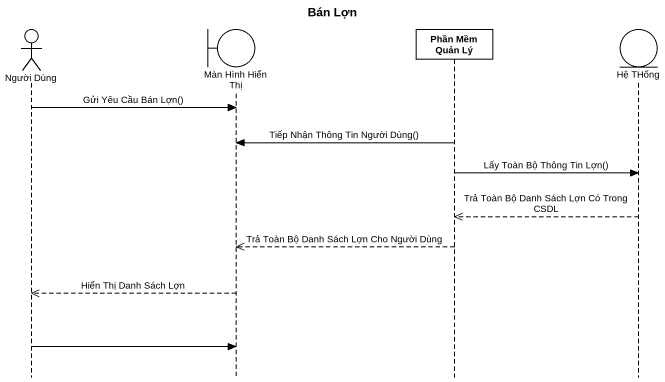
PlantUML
@startuml
title Bán Lợn
hide footbox
actor "Người Dùng" as Người_Dùng
boundary "Màn Hình Hiển Thị" as Màn_Hình_Hiển_Thị
participant "Phần Mềm Quản Lý" as Phần_Mềm_Quản_Lý
entity "Hệ THống" as Hệ_THống

Người_Dùng -> Màn_Hình_Hiển_Thị : Gửi Yêu Cầu Bán Lợn()
Phần_Mềm_Quản_Lý -> Màn_Hình_Hiển_Thị : Tiếp Nhận Thông Tin Người Dùng()
Phần_Mềm_Quản_Lý -> Hệ_THống : Lấy Toàn Bộ Thông Tin Lợn()
Hệ_THống -->> Phần_Mềm_Quản_Lý : Trả Toàn Bộ Danh Sách Lợn Có Trong CSDL
Phần_Mềm_Quản_Lý -->> Màn_Hình_Hiển_Thị : Trả Toàn Bộ Danh Sách Lợn Cho Người Dùng
Màn_Hình_Hiển_Thị -->> Người_Dùng : Hiển Thị Danh Sách Lợn
Người_Dùng -> Màn_Hình_Hiển_Thị
@enduml
